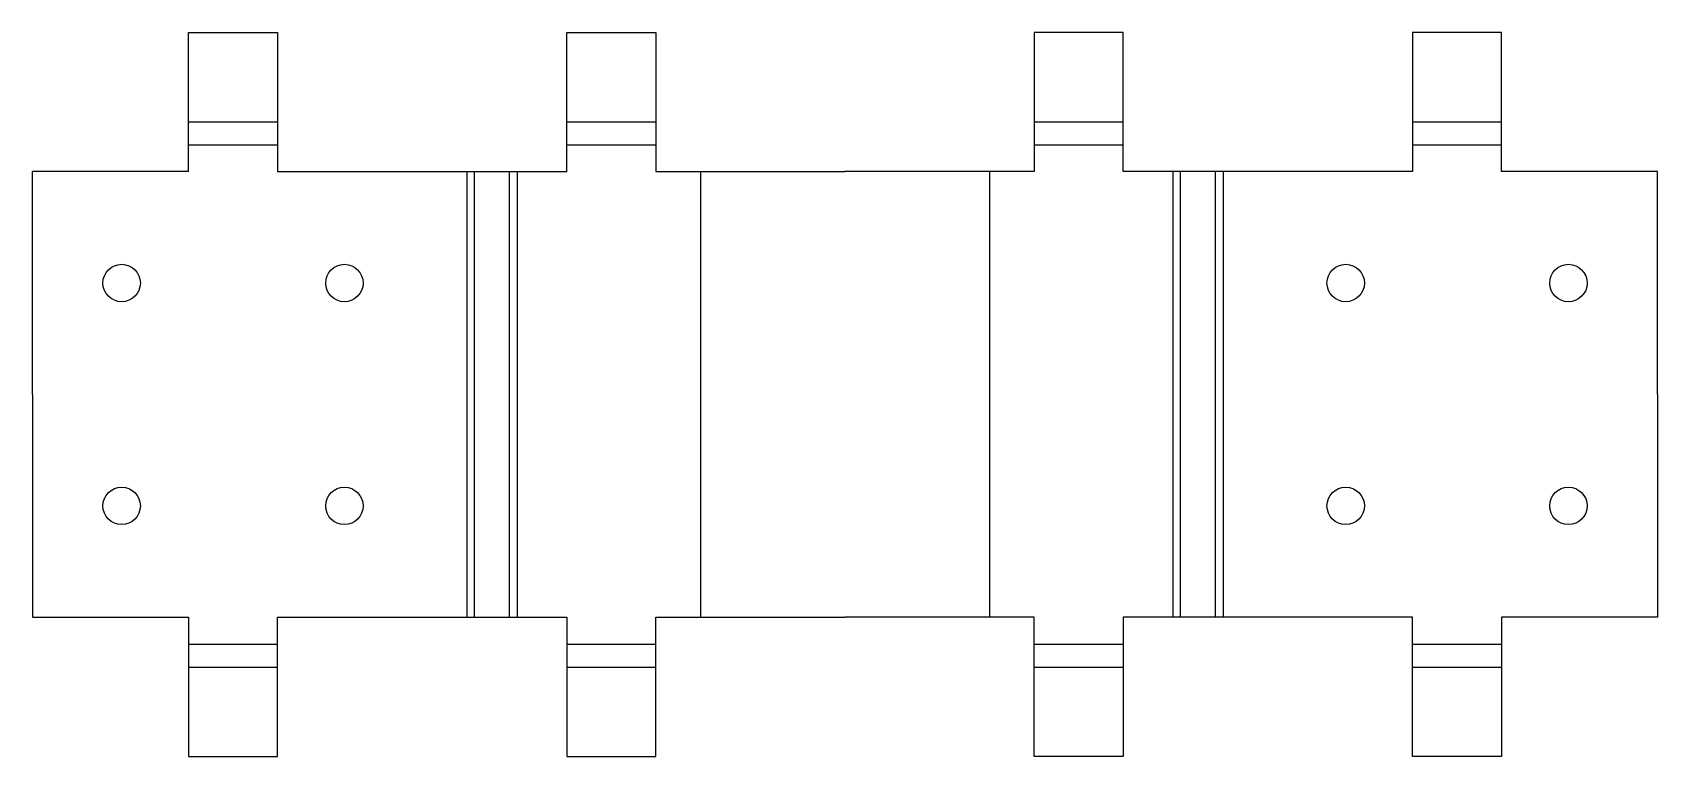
# Model space of a CAD drawing. Header units: inches. Extents: x 61 to 244, y 123 to 204.
import ezdxf

# ---------------------------------------------------------------- set-up
doc = ezdxf.new("R2010")
doc.units = ezdxf.units.IN
doc.header["$MEASUREMENT"] = 0
doc.layers.add('bends', color=30, linetype='Continuous')

msp = doc.modelspace()

# ---------------------------------------------------------------- linework, layer by layer
for p, q in [((78.82, 188.47), (78.82, 204.08)), ((78.82, 204.08), (88.82, 204.08)), ((88.82, 204.08), (88.82, 188.47)), ((121.28, 188.47), (121.28, 204.08)), ((121.28, 204.08), (131.28, 204.08)), ((131.28, 204.08), (131.28, 188.47)), ((183.73, 204.08), (173.73, 204.08)), ((173.73, 204.08), (173.73, 188.47)), ((183.73, 188.47), (183.73, 204.08)), ((226.19, 204.08), (216.19, 204.08)), ((216.19, 204.08), (216.19, 188.47)), ((226.19, 188.47), (226.19, 204.08)), ((61.32, 163.47), (61.32, 188.47)), ((78.82, 188.47), (61.32, 188.47)), ((88.82, 188.47), (121.28, 188.47)), ((131.28, 188.47), (152.5, 188.47)), ((173.73, 188.47), (152.5, 188.47)), ((216.19, 188.47), (183.73, 188.47)), ((243.69, 188.47), (226.19, 188.47)), ((243.69, 163.47), (243.69, 188.47)), ((61.32, 163.47), (61.32, 138.47)), ((243.69, 163.47), (243.69, 138.47)), ((61.32, 138.47), (78.82, 138.47)), ((78.82, 138.47), (78.82, 122.86)), ((88.82, 122.86), (88.82, 138.47)), ((88.82, 138.47), (121.28, 138.47)), ((121.28, 138.47), (121.28, 122.86)), ((131.28, 122.86), (131.28, 138.47)), ((131.28, 138.47), (152.5, 138.47)), ((173.73, 138.47), (152.5, 138.47)), ((173.73, 122.86), (173.73, 138.47)), ((216.19, 138.47), (183.73, 138.47)), ((183.73, 138.47), (183.73, 122.86)), ((216.19, 122.86), (216.19, 138.47)), ((243.69, 138.47), (226.19, 138.47)), ((226.19, 138.47), (226.19, 122.86)), ((78.82, 122.86), (88.82, 122.86)), ((121.28, 122.86), (131.28, 122.86)), ((183.73, 122.86), (173.73, 122.86)), ((226.19, 122.86), (216.19, 122.86))]:
    msp.add_line(p, q)
for centre in [(71.32, 175.97), (96.32, 175.97), (208.69, 175.97), (233.69, 175.97), (71.32, 150.97), (96.32, 150.97), (208.69, 150.97), (233.69, 150.97)]:
    msp.add_circle(centre, 2.1)
at = {"layer": 'bends'}
for p, q in [((78.82, 194.07), (88.82, 194.07)), ((121.28, 194.07), (131.28, 194.07)), ((173.73, 194.07), (183.73, 194.07)), ((216.19, 194.07), (226.19, 194.07)), ((78.82, 191.47), (88.82, 191.47)), ((121.28, 191.47), (131.28, 191.47)), ((173.73, 191.47), (183.73, 191.47)), ((216.19, 191.47), (226.19, 191.47)), ((110.05, 188.47), (110.05, 138.47)), ((110.92, 138.47), (110.92, 188.47)), ((114.85, 138.47), (114.85, 188.47)), ((115.72, 188.47), (115.72, 138.47)), ((136.28, 188.47), (136.28, 138.47)), ((168.73, 188.47), (168.73, 138.47)), ((189.29, 188.47), (189.29, 138.47)), ((190.16, 138.47), (190.16, 188.47)), ((194.09, 138.47), (194.09, 188.47)), ((194.96, 188.47), (194.96, 138.47)), ((78.82, 135.47), (88.82, 135.47)), ((121.28, 135.47), (131.28, 135.47)), ((173.73, 135.47), (183.73, 135.47)), ((216.19, 135.47), (226.19, 135.47)), ((78.82, 132.87), (88.82, 132.87)), ((121.28, 132.87), (131.28, 132.87)), ((173.73, 132.87), (183.73, 132.87)), ((216.19, 132.87), (226.19, 132.87))]:
    msp.add_line(p, q, dxfattribs=at)

doc.saveas('drawing.dxf')
